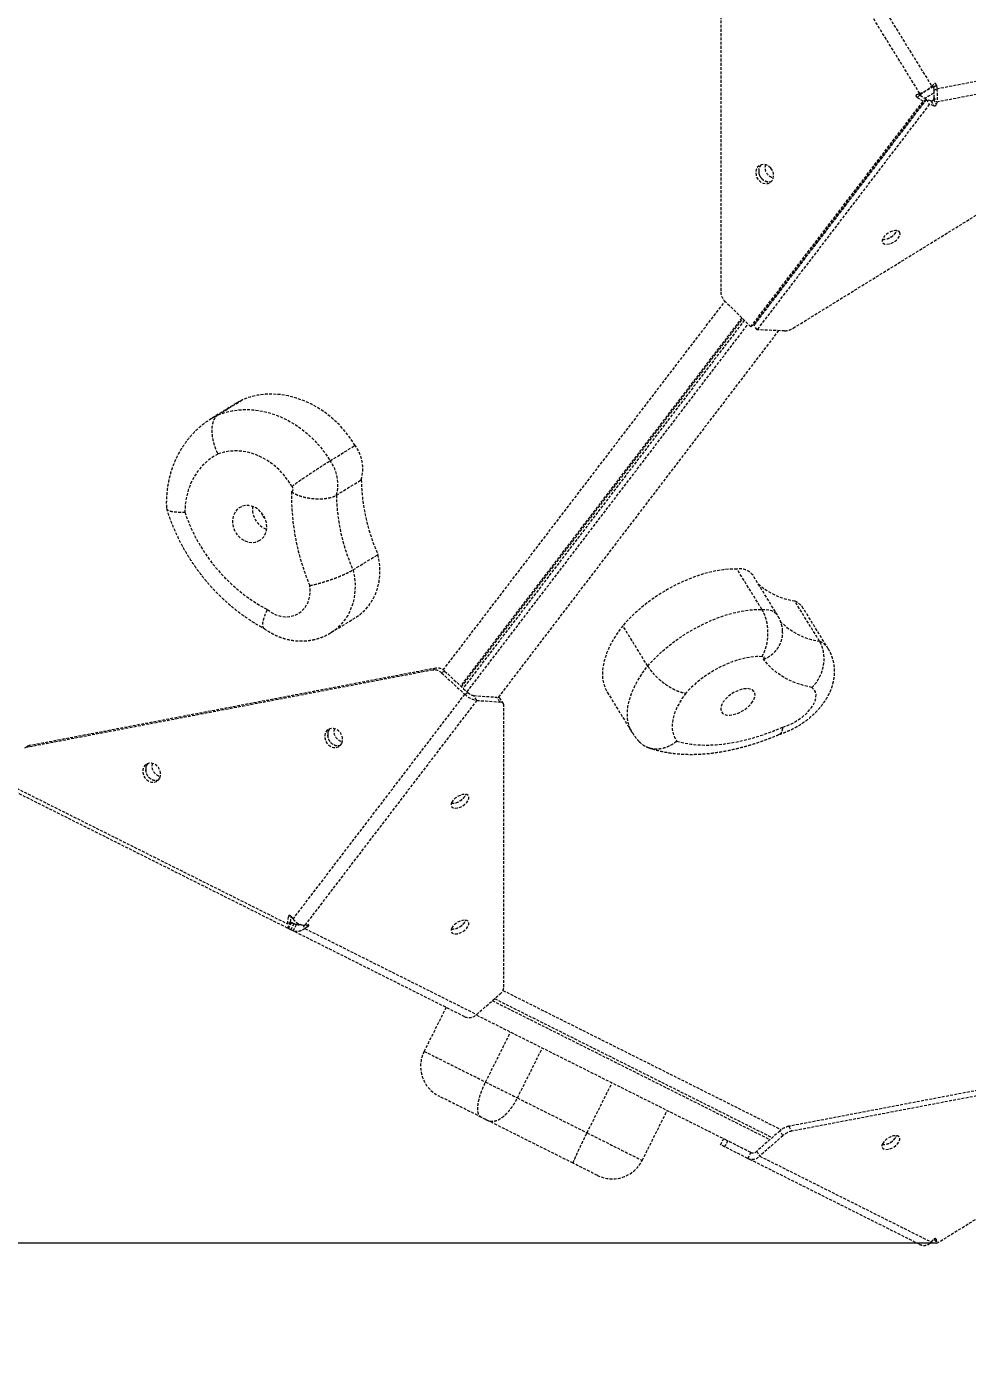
# Model space of a CAD drawing. Header units: millimetres. Extents: x -3960 to 3430, y -2884 to 2225.
# Drawn here: x 1062 to 1484, y -819 to -221 of the extents above; entities that cross this region are included whole.
import ezdxf

# ---------------------------------------------------------------- set-up
doc = ezdxf.new("R2010")
doc.units = ezdxf.units.MM
doc.linetypes.add('HIDDEN', pattern=[1.905, 1.27, -0.635])
for name, color, linetype in [('DIKOM_ОБЪЕКТ', 7, 'Continuous'), ('DIKOM_РАЗМЕР_ЗОНА', 7, 'Continuous'), ('DIKOM_РАЗМЕР_ОБЪЕКТА', 7, 'Continuous')]:
    doc.layers.add(name, color=color, linetype=linetype)
doc.styles.add('style1', font='arialbd.ttf', dxfattribs={"width": 0.8})
doc.dimstyles.new('1-50', dxfattribs={"dimtxt": 300, "dimasz": 200, "dimexe": 100, "dimexo": 0, "dimgap": 100, "dimtad": 1, "dimtxsty": 'style1', "dimcen": 200, "dimclrd": 7, "dimclre": 7, "dimclrt": 7, "dimadec": 1, "dimazin": 2, "dimtfac": 1, "dimtmove": 0, "dimatfit": 2, "dimfxl": 0, "dimlwd": 25, "dimlwe": 18, "dimarcsym": 0})

# ---------------------------------------------------------------- blocks, each defined once
blk = doc.blocks.new('*D1')
at = {"layer": 'Defpoints', "color": 0, "transparency": 16777216}
for p in [(-1646.58, -384.36), (1929.75, -477.12), (1929.75, -1272.12)]:
    blk.add_point(p, dxfattribs=at)
at = {"layer": 'DIKOM_РАЗМЕР_ОБЪЕКТА', "color": 7, "lineweight": 18, "transparency": 16777216}
for p, q in [((-1646.58, -384.36), (-1646.58, -1372.12)), ((1929.75, -477.12), (1929.75, -1372.12))]:
    blk.add_line(p, q, dxfattribs=at)
at = {"layer": 'DIKOM_РАЗМЕР_ОБЪЕКТА', "color": 7, "lineweight": 25, "transparency": 16777216}
blk.add_line((-1446.58, -1272.12), (1729.75, -1272.12), dxfattribs=at)
at = {"layer": 'DIKOM_РАЗМЕР_ОБЪЕКТА', "color": 7, "transparency": 16777216}
for points in [[(-1446.58, -1238.79), (-1446.58, -1305.45), (-1646.58, -1272.12)], [(1729.75, -1238.79), (1729.75, -1305.45), (1929.75, -1272.12)]]:
    blk.add_solid(points, dxfattribs=at)
at = {"layer": 'DIKOM_РАЗМЕР_ОБЪЕКТА', "color": 7, "transparency": 16777216, "insert": (141.59, -1018.85), "char_height": 300, "attachment_point": 5, "style": 'style1'}
blk.add_mtext('{\\fArial|b0|i0|c204|p34;3550}', dxfattribs=at)
blk = doc.blocks.new('*D2')
at = {"layer": 'Defpoints', "color": 0, "transparency": 16777216}
for p in [(1188.61, 729.83), (-1925.03, -767.19), (1470.26, -767.19)]:
    blk.add_point(p, dxfattribs=at)
at = {"layer": 'DIKOM_РАЗМЕР_ОБЪЕКТА', "color": 7, "lineweight": 18, "transparency": 16777216}
for p, q in [((1188.61, 729.83), (-2025.03, 729.83)), ((1470.26, -767.19), (-2025.03, -767.19))]:
    blk.add_line(p, q, dxfattribs=at)
at = {"layer": 'DIKOM_РАЗМЕР_ОБЪЕКТА', "color": 7, "lineweight": 25, "transparency": 16777216}
blk.add_line((-1925.03, 529.83), (-1925.03, -567.19), dxfattribs=at)
at = {"layer": 'DIKOM_РАЗМЕР_ОБЪЕКТА', "color": 7, "transparency": 16777216}
for points in [[(-1958.36, 529.83), (-1891.69, 529.83), (-1925.03, 729.83)], [(-1958.36, -567.19), (-1891.69, -567.19), (-1925.03, -767.19)]]:
    blk.add_solid(points, dxfattribs=at)
at = {"layer": 'DIKOM_РАЗМЕР_ОБЪЕКТА', "color": 7, "transparency": 16777216, "insert": (-2178.2, -18.68), "char_height": 300, "attachment_point": 5, "rotation": 90, "style": 'style1'}
blk.add_mtext('{\\fArial|b0|i0|c204|p34;1500}', dxfattribs=at)
blk = doc.blocks.new('*D3')
at = {"layer": 'Defpoints', "color": 0, "transparency": 16777216}
for p in [(1049.1, 2224.81), (-3510.19, -2267.17), (1391.3, -2267.17)]:
    blk.add_point(p, dxfattribs=at)
at = {"layer": 'DIKOM_РАЗМЕР_ЗОНА', "color": 7, "lineweight": 18, "transparency": 16777216}
for p, q in [((1049.1, 2224.81), (-3610.19, 2224.81)), ((1391.3, -2267.17), (-3610.19, -2267.17))]:
    blk.add_line(p, q, dxfattribs=at)
at = {"layer": 'DIKOM_РАЗМЕР_ЗОНА', "color": 7, "lineweight": 25, "transparency": 16777216}
blk.add_line((-3510.19, 2024.81), (-3510.19, -2067.17), dxfattribs=at)
at = {"layer": 'DIKOM_РАЗМЕР_ЗОНА', "color": 7, "transparency": 16777216}
for points in [[(-3543.52, 2024.81), (-3476.86, 2024.81), (-3510.19, 2224.81)], [(-3543.52, -2067.17), (-3476.86, -2067.17), (-3510.19, -2267.17)]]:
    blk.add_solid(points, dxfattribs=at)
at = {"layer": 'DIKOM_РАЗМЕР_ЗОНА', "color": 7, "transparency": 16777216, "insert": (-3763.36, -99.6), "char_height": 300, "attachment_point": 5, "rotation": 90, "style": 'style1'}
blk.add_mtext('{\\fArial|b0|i0|c204|p34;4500}', dxfattribs=at)
blk = doc.blocks.new('*D4')
at = {"layer": 'Defpoints', "color": 0, "transparency": 16777216}
for p in [(-3146.44, -695.08), (3429.88, -695.08), (3429.88, -2784.15)]:
    blk.add_point(p, dxfattribs=at)
at = {"layer": 'DIKOM_РАЗМЕР_ЗОНА', "color": 7, "lineweight": 18, "transparency": 16777216}
for p, q in [((-3146.44, -695.08), (-3146.44, -2884.15)), ((3429.88, -695.08), (3429.88, -2884.15))]:
    blk.add_line(p, q, dxfattribs=at)
at = {"layer": 'DIKOM_РАЗМЕР_ЗОНА', "color": 7, "lineweight": 25, "transparency": 16777216}
blk.add_line((-2946.44, -2784.15), (3229.88, -2784.15), dxfattribs=at)
at = {"layer": 'DIKOM_РАЗМЕР_ЗОНА', "color": 7, "transparency": 16777216}
for points in [[(-2946.44, -2750.81), (-2946.44, -2817.48), (-3146.44, -2784.15)], [(3229.88, -2750.81), (3229.88, -2817.48), (3429.88, -2784.15)]]:
    blk.add_solid(points, dxfattribs=at)
at = {"layer": 'DIKOM_РАЗМЕР_ЗОНА', "color": 7, "transparency": 16777216, "insert": (141.72, -2530.97), "char_height": 300, "attachment_point": 5, "style": 'style1'}
blk.add_mtext('{\\fArial|b0|i0|c204|p34;6550}', dxfattribs=at)

msp = doc.modelspace()

# ---------------------------------------------------------------- linework, layer by layer
at = {"layer": 'DIKOM_ОБЪЕКТ', "color": 7, "linetype": 'HIDDEN', "lineweight": 15}
for p, q in [((1390.98882, -123.32724), (1468.00231, -248.01637)), ((1462.63438, -251.33181), (1385.62088, -126.64268)), ((1373.39842, -136.61411), (1373.34143, -340.32696)), ((1470.25186, -249.1419), (1594.92394, -225.36221)), ((1594.92235, -231.36239), (1470.25027, -255.14208)), ((1405.84204, -356.58788), (1588.08343, -244.02756)), ((1468.00231, -248.01637), (1468.9804, -247.03875)), ((1468.74329, -248.42028), (1470.08514, -247.59154)), ((1468.74329, -248.42028), (1468.91002, -249.97064)), ((1468.91002, -249.97064), (1470.25186, -249.1419)), ((1470.08514, -247.59154), (1470.25186, -249.1419)), ((1386.82204, -355.92566), (1464.12221, -254.80389)), ((1388.16409, -355.0968), (1465.46426, -253.97503)), ((1465.54933, -254.01748), (1388.24916, -355.13925)), ((1466.89041, -256.18888), (1389.59024, -357.31065)), ((1462.66403, -252.17519), (1461.32198, -253.00406)), ((1464.12221, -254.80389), (1461.32198, -253.00406)), ((1461.32229, -251.76863), (1462.63438, -251.33181)), ((1465.46426, -253.97503), (1462.66403, -252.17519)), ((1465.46426, -253.97503), (1464.12221, -254.80389)), ((1465.54933, -254.01748), (1466.89041, -256.18888)), ((1467.63665, -254.663), (1465.54933, -254.01748)), ((1468.97767, -256.8343), (1466.89041, -256.18888)), ((1467.63665, -254.663), (1468.97767, -256.8343)), ((1468.90919, -252.97068), (1468.74171, -253.98036)), ((1468.74171, -253.98036), (1470.08279, -256.15176)), ((1468.90919, -252.97068), (1470.25027, -255.14208)), ((1470.25027, -255.14208), (1470.08279, -256.15176)), ((1248.79143, -509.94849), (1375.24489, -344.52327)), ((1375.06103, -344.34217), (1386.82204, -355.92566)), ((1382.80535, -351.96951), (1256.58167, -517.09392)), ((1256.99621, -517.47836), (1383.20938, -352.36758)), ((1383.91472, -353.06224), (1257.7196, -518.1494)), ((1259.47524, -519.77809), (1385.62658, -354.74823)), ((1399.25524, -357.6923), (1273.44234, -522.27943)), ((1388.16409, -355.0968), (1386.82204, -355.92566)), ((1389.59024, -357.31065), (1388.24916, -355.13925)), ((1401.95691, -357.79895), (1389.59024, -357.31065)), ((1147.74643, -395.4886), (1158.92879, -388.58223)), ((1158.92879, -388.58223), (1155.95247, -390.23438)), ((1155.95247, -390.23438), (1144.77, -397.14081)), ((1144.75093, -397.15259), (1147.74643, -395.4886)), ((1198.04482, -416.10867), (1209.22729, -409.20223)), ((1200.83114, -431.53169), (1212.01361, -424.62525)), ((1208.31591, -465.04903), (1219.49837, -458.1426)), ((1391.76626, -482.75565), (1380.59146, -464.66212)), ((1398.83099, -485.4294), (1387.65619, -467.33586)), ((1417.63484, -497.05455), (1406.46004, -478.96101)), ((1421.54621, -500.42842), (1410.37136, -482.33478)), ((1198.541, -493.16745), (1209.72347, -486.26102)), ((1340.52794, -508.18499), (1329.35308, -490.09135)), ((1244.07585, -509.98985), (1061.86126, -544.72858)), ((1245.41802, -509.16119), (1063.20343, -543.89991)), ((1244.07585, -509.98985), (1245.41802, -509.16119)), ((1249.42795, -510.45755), (1248.08594, -511.28626)), ((1248.08594, -511.28626), (1258.45936, -520.90935)), ((1249.42795, -510.45755), (1259.80144, -520.08075)), ((1258.45936, -520.90935), (1259.80144, -520.08075)), ((1322.42355, -519.97472), (1333.59841, -538.06836)), ((1181.38278, -621.74409), (1258.45936, -520.90935)), ((1263.82553, -523.59448), (1186.74894, -624.42922)), ((1263.82553, -523.59448), (1262.48457, -521.42328)), ((1262.48457, -521.42328), (1272.86127, -522.18322)), ((1263.82553, -523.59448), (1274.20223, -524.35441)), ((1274.20223, -524.35441), (1272.86127, -522.18322)), ((1275.8267, -525.16726), (1274.48568, -522.99596)), ((1276.01519, -652.25424), (1276.04535, -525.98681)), ((1063.20343, -543.89991), (1061.86126, -544.72858)), ((1061.95693, -544.38212), (1060.61486, -545.21072)), ((1053.93882, -561.31523), (1178.94277, -623.87373)), ((1178.94227, -625.78672), (1053.93841, -563.22815)), ((1178.94277, -623.87373), (1179.30027, -620.67442)), ((1180.08901, -620.18742), (1179.30027, -620.67442)), ((1180.28485, -623.04513), (1180.55191, -620.65562)), ((1180.40541, -620.46377), (1181.38278, -621.74409)), ((1180.28482, -623.10385), (1178.94227, -625.78672)), ((1179.29903, -625.96486), (1178.94227, -625.78672)), ((1180.28485, -623.04513), (1178.94277, -623.87373)), ((1180.64158, -623.28199), (1179.29903, -625.96486)), ((1180.28482, -623.10385), (1180.23231, -623.07758)), ((1180.89313, -623.39775), (1180.24164, -623.07181)), ((1180.64158, -623.28199), (1180.28482, -623.10385)), ((1181.74655, -623.83492), (1180.40394, -626.51769)), ((1181.38153, -627.00707), (1180.40394, -626.51769)), ((1182.76404, -624.33399), (1180.89313, -623.39775)), ((1182.72408, -624.3242), (1181.38153, -627.00707)), ((1258.42488, -665.54919), (1181.38153, -627.00707)), ((1182.72408, -624.3242), (1181.74655, -623.83492)), ((1185.73671, -624.34541), (1186.74862, -625.98383)), ((1188.06076, -625.05798), (1186.74862, -625.98383)), ((1186.74862, -625.98383), (1263.79187, -664.52601)), ((1186.74894, -624.42922), (1188.06092, -624.29441)), ((1187.61732, -624.34), (1188.06076, -625.05798)), ((1263.79187, -664.52601), (1274.17101, -655.37695)), ((1271.83986, -657.43193), (1396.41697, -719.768)), ((1275.55961, -653.73007), (1400.48062, -716.23822)), ((1250.06394, -661.36653), (1240.22018, -681.03903)), ((1270.81937, -658.33135), (1395.39648, -720.66743)), ((1375.82578, -720.93843), (1263.52801, -664.7467)), ((1267.80092, -694.83994), (1278.98803, -672.48268)), ((1282.06954, -701.9797), (1293.25665, -679.62243)), ((1586.06324, -679.98065), (1403.8455, -714.71768)), ((1587.40419, -682.15185), (1405.18646, -716.88888)), ((1470.26487, -767.19304), (1595.31856, -689.96083)), ((1313.32181, -717.61776), (1324.50901, -695.26043)), ((1338.07211, -730.00234), (1349.25932, -707.64502)), ((1399.83426, -716.7561), (1389.45428, -725.9047)), ((1401.17522, -718.9273), (1399.83426, -716.7561)), ((1403.8455, -714.71768), (1405.18646, -716.88888)), ((1374.54388, -720.29707), (1373.20124, -722.97958)), ((1373.2097, -722.98374), (1373.20124, -722.97958)), ((1373.2097, -722.98374), (1374.55234, -720.30124)), ((1376.39561, -721.22358), (1375.05283, -723.90631)), ((1386.77054, -726.41624), (1376.39561, -721.22358)), ((1386.82905, -726.44427), (1376.39561, -721.22358)), ((1401.17522, -718.9273), (1390.79524, -728.0759)), ((1385.42786, -729.0989), (1375.05283, -723.90631)), ((1386.77054, -726.41624), (1385.42786, -729.0989)), ((1462.45837, -767.65245), (1385.42786, -729.0989)), ((1389.45428, -725.9047), (1390.79524, -728.0759)), ((1390.79524, -728.0759), (1467.82569, -766.62935)), ((1469.08872, -765.28869), (1470.26471, -767.193)), ((1469.08872, -765.28869), (1470.26487, -767.19304)), ((1469.8065, -765.1598), (1469.90898, -765.32573)), ((1469.90898, -765.32573), (1470.26487, -767.19304)), ((1467.82569, -766.62935), (1468.80401, -765.53642)), ((1470.26481, -767.19294), (1470.26471, -767.193))]:
    msp.add_line(p, q, dxfattribs=at)
at = {"layer": 'DIKOM_ОБЪЕКТ', "color": 7, "linetype": 'HIDDEN', "lineweight": 15, "flags": 128}
for points in [[(1395.76039, -284.73813), (1394.81603, -283.9026), (1393.72733, -283.35559), (1392.5823, -283.1414), (1391.47384, -283.27746), (1390.49161, -283.75267), (1389.71539, -284.52855), (1389.20795, -285.54223), (1389.01034, -286.71162), (1389.13862, -287.94202), (1389.58244, -289.13363), (1390.30588, -290.18996), (1391.25007, -291.02545), (1392.33887, -291.57239), (1393.4839, -291.78659), (1394.59236, -291.65053), (1395.57449, -291.17538), (1396.35081, -290.39944), (1396.85825, -289.38575), (1397.05586, -288.21636), (1396.92748, -286.98602), (1396.48366, -285.79441), (1395.76039, -284.73813)], [(1453.72796, -313.74091), (1453.34508, -313.18631), (1452.67344, -312.84816), (1451.76751, -312.75362), (1450.7007, -312.91062), (1449.5593, -313.30619), (1448.43599, -313.90847), (1447.4216, -314.66849), (1446.59829, -315.52488), (1446.03298, -316.40813), (1445.77134, -317.24675), (1445.83448, -317.97263), (1446.21736, -318.52723), (1446.88906, -318.86548), (1447.79493, -318.95991), (1448.8618, -318.80302), (1450.00314, -318.40735), (1451.12651, -317.80517), (1452.14084, -317.04504), (1452.96405, -316.18872), (1453.52945, -315.30541), (1453.79116, -314.46689), (1453.72796, -313.74091)], [(1209.22729, -409.20223), (1207.06152, -405.90562), (1204.65448, -402.79052), (1202.02561, -399.88179), (1199.19609, -397.20332), (1196.18877, -394.77645), (1193.02796, -392.62079), (1189.73921, -390.7539), (1186.34906, -389.19062), (1182.88479, -387.94381), (1179.37444, -387.02349), (1175.84635, -386.43695), (1172.32898, -386.18901), (1168.85079, -386.28174), (1165.43985, -386.71431), (1162.12353, -387.48314), (1158.92879, -388.58223)], [(1147.74643, -395.4886), (1150.94106, -394.38957), (1154.25739, -393.62074), (1157.66832, -393.18817), (1161.14651, -393.09545), (1164.66388, -393.34338), (1168.19198, -393.92992), (1171.70233, -394.85025), (1175.16659, -396.09705), (1178.55684, -397.66027), (1181.84559, -399.52716), (1185.00641, -401.68282), (1188.01362, -404.10975), (1190.84314, -406.78822), (1193.47202, -409.69695), (1195.87905, -412.81205), (1198.04482, -416.10867)], [(1180.89816, -427.68295), (1179.17678, -424.94162), (1177.20596, -422.38195), (1175.01026, -420.03599), (1172.61744, -417.93325), (1170.05739, -416.10011), (1167.36208, -414.55955), (1164.56559, -413.33089), (1161.70284, -412.42939), (1158.80977, -411.8665), (1155.92261, -411.6494), (1153.07767, -411.7806), (1150.31051, -412.25847), (1147.65593, -413.0772)], [(1147.65593, -413.0772), (1145.05758, -414.61878), (1142.65461, -416.45652), (1140.47092, -418.57218), (1138.52832, -420.94455), (1136.84608, -423.54998), (1135.44125, -426.36252), (1134.32763, -429.3539), (1133.51656, -432.49441), (1133.01588, -435.75272), (1132.83079, -439.09621)], [(1165.95745, -452.08176), (1167.20003, -451.26879), (1168.22707, -450.17716), (1168.99636, -448.85127), (1169.47647, -447.34572), (1169.64771, -445.72212), (1169.5031, -444.04672), (1169.04847, -442.3882), (1168.30248, -440.81464), (1167.29585, -439.39029), (1166.06944, -438.1734), (1164.67374, -437.21394), (1163.16591, -436.55114), (1161.60752, -436.21212), (1160.0624, -436.21083), (1158.59382, -436.54717), (1157.26189, -437.20753), (1156.12119, -438.16481), (1155.21839, -439.3798), (1154.59057, -440.8027), (1154.26315, -442.37535), (1154.24981, -444.03342), (1154.551, -445.70894), (1155.15435, -447.33332), (1156.03516, -448.84001), (1157.15738, -450.16747), (1158.47517, -451.26122), (1159.93447, -452.0766), (1161.47557, -452.58001), (1163.03529, -452.75105), (1164.55001, -452.58266), (1165.95745, -452.08176)], [(1209.72347, -486.26102), (1211.73884, -484.84676), (1213.78005, -483.00042), (1215.58321, -480.89), (1217.1263, -478.54159), (1218.39013, -475.98398), (1219.35919, -473.24877), (1220.02146, -470.36983), (1220.36889, -467.38243), (1220.39697, -464.32353), (1220.10562, -461.23086), (1219.49837, -458.1426)], [(1208.31591, -465.04903), (1208.92315, -468.13729), (1209.2145, -471.22996), (1209.18642, -474.28887), (1208.83899, -477.27627), (1208.17672, -480.1552), (1207.20767, -482.89041), (1205.94383, -485.44802), (1204.40084, -487.79637), (1202.59758, -489.90685), (1200.55637, -491.75319), (1198.49536, -493.19564)], [(1380.59146, -464.66212), (1377.55568, -464.70732), (1374.37062, -464.99675), (1371.06202, -465.52809), (1367.65661, -466.29674), (1364.18192, -467.29691), (1360.66584, -468.52021), (1357.13707, -469.95688), (1353.62377, -471.5953), (1350.15449, -473.42229), (1346.75719, -475.42299), (1343.45927, -477.58144), (1340.28737, -479.87994), (1337.26729, -482.30017), (1334.42306, -484.82251), (1331.77797, -487.42658), (1329.35308, -490.09135)], [(1169.90111, -482.86287), (1171.73937, -484.16549), (1173.71039, -485.15242), (1175.76037, -485.79648), (1177.83294, -486.08009), (1179.87162, -485.99554), (1181.82029, -485.54498), (1183.6257, -484.74084), (1185.23854, -483.60518), (1186.61456, -482.1691), (1187.71596, -480.47192), (1188.51283, -478.56001), (1188.98315, -476.48576), (1189.11411, -474.30599), (1188.90213, -472.0805)], [(1340.52794, -508.18499), (1342.95277, -505.52011), (1345.59792, -502.91615), (1348.44208, -500.39371), (1351.46223, -497.97358), (1354.63407, -495.67498), (1357.93198, -493.51653), (1361.32929, -491.51583), (1364.79856, -489.68884), (1368.31187, -488.05042), (1371.84063, -486.61375), (1375.35672, -485.39045), (1378.83147, -484.39038), (1382.23681, -483.62163), (1385.54548, -483.09039), (1388.73054, -482.80096), (1391.76626, -482.75565)], [(1391.76626, -482.75565), (1393.36396, -482.75655), (1394.82263, -482.94251), (1396.11843, -483.31032), (1397.23023, -483.85413), (1398.13972, -484.56492), (1398.83193, -485.43092), (1398.83255, -485.43194)], [(1329.35308, -490.09135), (1327.06645, -493.20051), (1325.08539, -496.31121), (1323.42556, -499.39894), (1322.1005, -502.43908), (1321.12058, -505.40715), (1320.49349, -508.27976), (1320.2244, -511.03397), (1320.31547, -513.64785), (1320.76588, -516.1006), (1321.572, -518.37248), (1322.42355, -519.97472)], [(1333.59672, -538.06562), (1332.74686, -536.46612), (1331.94068, -534.19414), (1331.49033, -531.74149), (1331.39926, -529.12761), (1331.66835, -526.3734), (1332.29538, -523.50069), (1333.2753, -520.53262), (1334.60042, -517.49258), (1336.26019, -514.40475), (1338.24125, -511.29405), (1340.52794, -508.18499)], [(1391.87184, -503.99091), (1389.41719, -503.9741), (1386.80612, -504.20719), (1384.07153, -504.68721), (1381.24758, -505.40822), (1378.3698, -506.36101), (1375.47415, -507.53375), (1372.597, -508.91181), (1369.77447, -510.47766), (1367.04195, -512.21195), (1364.43367, -514.09272), (1361.98246, -516.09645), (1359.71887, -518.19798), (1357.67153, -520.37106)], [(1392.49595, -505.08924), (1392.68608, -504.83969), (1392.80129, -504.59382), (1392.83356, -504.36862), (1392.78087, -504.17964), (1392.64675, -504.03984), (1392.44035, -503.95883), (1392.17598, -503.94207), (1391.87184, -503.99091)], [(1414.18624, -517.86159), (1410.65852, -516.99753), (1407.34298, -515.91485), (1404.25097, -514.6172), (1401.39362, -513.10919), (1398.78076, -511.39609), (1396.42149, -509.48378), (1394.32417, -507.379), (1392.49595, -505.08924)], [(1387.16463, -524.84586), (1387.97506, -523.64126), (1388.5003, -522.46288), (1388.71877, -521.35879), (1388.62141, -520.37424), (1388.21248, -519.54948), (1387.50848, -518.91844), (1386.53841, -518.5068), (1385.34195, -518.33137), (1383.96794, -518.39955), (1382.47279, -518.7083), (1380.91764, -519.24522), (1379.36612, -519.9881), (1377.88188, -520.90661), (1376.52556, -521.96329), (1375.35274, -523.1147), (1374.41146, -524.31366), (1373.74022, -525.51132), (1373.36649, -526.65848), (1373.30553, -527.70816), (1373.55997, -528.61741), (1374.11935, -529.34912), (1374.96062, -529.87323), (1376.04958, -530.16815), (1377.34137, -530.22207), (1378.78344, -530.0327), (1380.31647, -529.60765), (1381.87776, -528.96452), (1383.40344, -528.12943), (1384.83107, -527.13674), (1386.10212, -526.02708), (1387.16463, -524.84586)], [(1401.22664, -535.56082), (1403.28831, -534.8708), (1405.35786, -533.95215), (1407.37853, -532.83026), (1409.29483, -531.53576), (1411.05449, -530.10401), (1412.60939, -528.57441), (1413.91667, -526.98869), (1414.94077, -525.39026), (1415.65358, -523.82296), (1416.03566, -522.32975), (1416.07634, -520.95141), (1415.77457, -519.72574), (1415.13878, -518.68632), (1414.18624, -517.86159)], [(1357.67153, -520.37106), (1355.92246, -522.82063), (1354.44671, -525.26561), (1353.25922, -527.68163), (1352.37165, -530.04468), (1351.79292, -532.3309), (1351.52879, -534.51781), (1351.58191, -536.58319), (1351.9518, -538.50673), (1352.63469, -540.26918), (1353.62379, -541.85275)], [(1203.26647, -542.81706), (1203.59155, -541.69911), (1203.59387, -540.48122), (1203.27337, -539.2622), (1202.65605, -538.14062), (1201.79184, -537.20753), (1200.75082, -536.53833), (1199.61733, -536.1874), (1198.48314, -536.18312), (1197.44008, -536.52581), (1196.57284, -537.18767), (1195.95161, -538.11512), (1195.6266, -539.23317), (1195.62421, -540.45096), (1195.94477, -541.67008), (1196.56209, -542.79166), (1197.42631, -543.72475), (1198.46733, -544.39396), (1199.60082, -544.74488), (1200.73501, -544.74916), (1201.77807, -544.40647), (1202.6453, -543.74462), (1203.26647, -542.81706)], [(1197.29369, -537.28652), (1197.91502, -536.359), (1197.96679, -536.30489)], [(1353.62379, -541.85275), (1356.72725, -542.67871), (1360.05417, -543.25962), (1363.5867, -543.59221), (1367.30589, -543.67486), (1371.19173, -543.50691), (1375.22349, -543.08953), (1379.37957, -542.4247), (1383.63745, -541.51612), (1387.97456, -540.36876), (1392.3675, -538.98852), (1396.79271, -537.38308), (1401.22664, -535.56082)], [(1121.60197, -558.38624), (1121.92688, -557.26825), (1121.9292, -556.05036), (1121.60871, -554.83135), (1120.99139, -553.70976), (1120.12717, -552.77668), (1119.08615, -552.10747), (1117.95266, -551.75654), (1116.81847, -551.75227), (1115.77551, -552.09489), (1114.90818, -552.75681), (1114.28695, -553.68427), (1113.96203, -554.80225), (1113.95971, -556.02014), (1114.2801, -557.23922), (1114.89753, -558.36074), (1115.76164, -559.29389), (1116.80276, -559.96304), (1117.93625, -560.31396), (1119.07044, -560.31824), (1120.1134, -559.97562), (1120.98064, -559.31376), (1121.60197, -558.38624)], [(1115.62902, -552.85566), (1116.25035, -551.92815), (1116.30202, -551.8741)], [(1252.69871, -569.23778), (1252.37387, -570.09091), (1252.37164, -570.84455), (1252.69235, -571.43755), (1253.31001, -571.82193), (1254.1745, -571.96644), (1255.21582, -571.85937), (1256.34961, -571.50955), (1257.48404, -570.94524), (1258.52707, -570.21208), (1259.3944, -569.36957), (1260.01566, -568.48594), (1260.3406, -567.63275), (1260.34267, -566.87907), (1260.02196, -566.28607), (1259.40436, -565.90179), (1258.53987, -565.75729), (1257.49859, -565.86419), (1256.3648, -566.21401), (1255.23043, -566.77842), (1254.18724, -567.51154), (1253.31991, -568.35406), (1252.69871, -569.23778)], [(1180.40394, -626.51769), (1180.30294, -626.46713), (1180.19218, -626.41167), (1180.07505, -626.35315), (1179.955, -626.29307), (1179.83589, -626.23339), (1179.72117, -626.17604), (1179.61429, -626.12253), (1179.51862, -626.07471), (1179.43713, -626.03397), (1179.37216, -626.00137), (1179.3256, -625.97815), (1179.29903, -625.96486)], [(1252.68519, -625.66356), (1252.36041, -626.51679), (1252.35817, -627.27043), (1252.67888, -627.86344), (1253.29655, -628.24782), (1254.16104, -628.39232), (1255.20236, -628.28525), (1256.33615, -627.93543), (1257.47058, -627.37113), (1258.51361, -626.63797), (1259.38094, -625.79545), (1260.0022, -624.91183), (1260.32714, -624.05863), (1260.32921, -623.30495), (1260.0085, -622.71195), (1259.3909, -622.32767), (1258.52641, -622.18317), (1257.48513, -622.29007), (1256.35134, -622.63989), (1255.21697, -623.2043), (1254.17377, -623.93742), (1253.30655, -624.77988), (1252.68519, -625.66356)], [(1240.22018, -681.03903), (1240.22226, -681.04013), (1240.41707, -681.13755), (1240.92733, -681.39294), (1241.74882, -681.80402), (1242.87502, -682.36751), (1244.29671, -683.0789), (1246.0025, -683.93245), (1247.97861, -684.92128), (1250.20916, -686.03738), (1252.67596, -687.27169), (1255.35922, -688.61442), (1258.23723, -690.05447), (1261.28686, -691.58048), (1264.48338, -693.17984), (1267.80092, -694.83994)], [(1267.80092, -694.83994), (1269.57588, -695.72812), (1271.41388, -696.64784), (1273.2849, -697.58401), (1275.15822, -698.52143), (1277.00305, -699.44449), (1278.78916, -700.33825), (1280.48722, -701.1879), (1282.06954, -701.9797)], [(1265.95423, -710.68893), (1263.20899, -709.31526), (1260.58364, -708.00163), (1258.11129, -706.76445), (1255.82272, -705.6193), (1253.74669, -704.58052), (1251.9093, -703.66113), (1250.33348, -702.8726), (1249.03913, -702.22493), (1248.04244, -701.72618), (1247.35587, -701.38268), (1246.98804, -701.19863), (1246.92229, -701.16567)], [(1282.06954, -701.9797), (1285.87692, -703.88482), (1289.73728, -705.81651), (1293.63815, -707.76842), (1297.5676, -709.73463), (1301.51309, -711.70887), (1305.46222, -713.68493), (1309.4025, -715.65664), (1313.32181, -717.61776)], [(1267.93746, -711.68135), (1267.85535, -711.64028), (1267.69449, -711.55973), (1267.46583, -711.44539), (1267.1853, -711.30493), (1266.87206, -711.14825), (1266.54777, -710.98593), (1266.23453, -710.82925), (1265.95423, -710.68893)], [(1307.02571, -731.24034), (1302.09369, -728.77244), (1297.14026, -726.29393), (1292.18284, -723.81326), (1287.23849, -721.33924), (1282.32484, -718.88044), (1277.45878, -716.44563), (1272.65735, -714.04306), (1267.93746, -711.68135)], [(1313.32181, -717.61776), (1316.18743, -719.05159), (1319.003, -720.46042), (1321.7339, -721.82698), (1324.34631, -723.13417), (1326.80823, -724.36603), (1329.08918, -725.50747), (1331.16095, -726.54412), (1332.99818, -727.46347), (1334.5782, -728.25403), (1335.88129, -728.90611), (1336.8917, -729.41166), (1337.59678, -729.76447), (1337.98776, -729.96014), (1338.07211, -730.00234)], [(1375.05283, -723.90631), (1374.64598, -723.70264), (1374.2811, -723.51999), (1373.96331, -723.36093), (1373.69709, -723.22775), (1373.48612, -723.1221), (1373.33329, -723.0457), (1373.24075, -722.99931), (1373.2097, -722.98374)], [(1375.80487, -720.92794), (1375.9886, -721.01988), (1376.39561, -721.22358)], [(1445.98361, -722.38579), (1445.65867, -723.23898), (1445.65633, -723.99269), (1445.977, -724.58585), (1446.5944, -724.97026), (1447.45885, -725.11492), (1448.50014, -725.00802), (1449.63383, -724.65826), (1450.76826, -724.09396), (1451.81151, -723.36094), (1452.67884, -722.51842), (1453.3002, -721.63474), (1453.62525, -720.78148), (1453.62748, -720.02784), (1453.30698, -719.43471), (1452.68948, -719.05037), (1451.82503, -718.9057), (1450.78374, -719.0126), (1449.65005, -719.36236), (1448.51556, -719.92657), (1447.47247, -720.65963), (1446.60504, -721.50221), (1445.98361, -722.38579)], [(1317.94547, -736.70445), (1317.86005, -736.66165), (1317.44867, -736.45587), (1316.70806, -736.08522), (1315.6583, -735.55998), (1314.32825, -734.89442), (1312.75422, -734.10675), (1310.97933, -733.21867), (1309.05226, -732.25435), (1307.02571, -731.24034)]]:
    msp.add_lwpolyline(points, dxfattribs=at)
at = {"layer": 'DIKOM_ОБЪЕКТ', "color": 7, "linetype": 'HIDDEN', "lineweight": 15}
for centre, radius, start, end in [((1485.4212, -282.22671), 37.79429, 116.21224734, 127.18208056), ((1486.83756, -284.51917), 37.93699, 118.26637715, 125.38869546), ((1394.81854, -286.19162), 4.48309, 139.88728216, 224.98817401), ((1395.02319, -286.23149), 4.67389, 177.31621545, 282.25557297), ((1394.15754, -285.91857), 3.80428, 136.52226196, 181.41688701), ((1397.66333, -284.60751), 4.5043, 162.46991428, 260.88201459), ((1394.92115, -286.76426), 4.1782, 218.42536591, 285.22116429), ((1446.10707, -309.90782), 6.85788, 268.16044289, 335.23955711), ((1446.23815, -310.72902), 6.03357, 266.69433888, 304.73901437), ((1446.78365, -310.39399), 6.032, 298.65627703, 336.71275217), ((1379.05588, -340.25547), 5.71489, 180.71680098, 225.65120417), ((1401.81888, -350.51884), 7.28141, 271.08617542, 303.54036356), ((1195.11724, -419.71455), 17.59552, 343.79420161, 36.68697342), ((1183.93477, -426.62098), 17.59552, 343.79420161, 36.68697342), ((1283.1468, -431.93202), 102.44002, 178.8819987, 203.07413831), ((1180.13248, -428.75618), 1.31836, 296.76960312, 54.49465757), ((1298.9229, -422.81192), 86.9282, 181.19528559, 203.9810964), ((1287.74043, -429.71835), 86.9282, 181.19528559, 203.9810964), ((1206.24514, -414.49691), 77.42604, 198.52470092, 242.00443994), ((1172.82384, -437.73328), 9.6508, 173.11655986, 250.28344014), ((1171.98205, -438.25311), 4.89239, 192.06820166, 231.33179834), ((1381.83698, -472.04144), 7.4837, 38.9599525, 99.58031887), ((1410.94886, -447.9749), 31.30956, 228.38532771, 261.75715457), ((1402.78086, -487.18052), 9.00537, 32.55399713, 65.88599031), ((1421.88751, -466.78994), 30.56193, 224.34938959, 262.001372), ((1413.95515, -505.27486), 9.00631, 32.58915256, 65.88510107), ((1244.79204, -514.62478), 4.68994, 45.3855298, 98.78392283), ((1246.13412, -513.79609), 4.6899, 45.38623268, 98.7828511), ((1263.19572, -516.64954), 4.82642, 225.31000988, 261.5269155), ((1265.24815, -514.04675), 9.65313, 225.30978096, 261.5252079), ((1272.89433, -524.14684), 1.9639, 35.87470927, 90.96447128), ((1274.33421, -526.06212), 1.71279, 2.52000252, 94.41931594), ((1201.63293, -539.16766), 4.72945, 156.56240414, 281.7206834), ((1200.73794, -538.92822), 3.80166, 136.18278908, 181.42596729), ((1204.03461, -537.61302), 4.30125, 161.59603463, 213.23559781), ((1063.88328, -547.50953), 3.67308, 100.66630606, 121.63125704), ((1201.60965, -539.23983), 4.67722, 177.34077695, 281.92807888), ((1204.1574, -537.80733), 4.30361, 210.17437682, 261.53399333), ((1119.96832, -554.73679), 4.7295, 156.56288642, 281.71858785), ((1119.9446, -554.81448), 4.67818, 177.34941466, 281.82838917), ((1119.06956, -554.50281), 3.79934, 135.99235582, 181.43785276), ((1122.36824, -553.18849), 4.3009, 161.506969, 213.23470074), ((1122.49206, -553.38142), 4.30483, 210.18219397, 261.52617618), ((1252.67702, -562.90708), 6.86603, 268.40358998, 335.21864047), ((1253.37182, -563.41651), 6.02413, 298.64174143, 336.84796741), ((1252.82508, -563.75443), 6.02392, 266.55143878, 304.75789481), ((1183.63291, -617.81368), 6.21999, 243.86548128, 275.02399536), ((1252.81161, -620.18031), 6.02392, 266.55143878, 304.75789481), ((1252.66524, -619.33464), 6.8638, 268.33703585, 335.22546684), ((1253.35836, -619.84239), 6.02413, 298.64174143, 336.84796741), ((1271.37436, -651.61941), 4.68405, 306.65938793, 352.21067725), ((1260.35263, -661.07341), 4.87328, 246.6981203, 314.88893667), ((1253.63456, -687.75136), 15, 153.41747441, 243.41747441), ((1405.71048, -723.35353), 8.83494, 102.18634007, 131.69091482), ((1407.05144, -725.52473), 8.83494, 102.18634007, 131.69091482), ((1445.97139, -716.06626), 6.85253, 268.06608017, 335.28710294), ((1446.10849, -716.91433), 6.02142, 266.53336432, 304.76602697), ((1446.66126, -716.58153), 6.01416, 298.62028139, 336.9782145), ((1387.35588, -724.62264), 4.87383, 246.69744199, 314.88439282), ((1387.7345, -724.1778), 2.43718, 246.70127728, 314.88144975), ((1324.65779, -723.29005), 15, 243.41747441, 333.41747441)]:
    msp.add_arc(centre, radius, start, end, dxfattribs=at)
for centre, major_axis, ratio, start_param, end_param in [((1468.06036, -248.55055), (0.02651, 0.87347), 0.78852205, 4.885971755, 5.975401102), ((1469.40226, -247.72178), (0.02651, 0.87347), 0.78852205, 4.885971755, 6.980366858), ((1461.7443, -252.45168), (0.79286, -0.36743), 0.788507823, 2.444499173, 4.538894276), ((1463.08632, -251.62275), (0.79286, -0.36743), 0.788507823, 3.449556249, 4.538894276), ((1468.05881, -254.11063), (0.63812, 0.39409), 0.661509404, 3.665262168, 5.759657271), ((1469.39986, -256.28199), (0.63812, 0.39409), 0.661509404, 3.665262168, 5.759657271), ((1179.98315, -621.01614), (-0.33887, 0.87167), 0.688450807, 5.109685469, 7.204080571), ((1181.32443, -623.62376), (0.68914, -0.34487), 0.000104154, 0.911698514, 3.006093619), ((1187.63872, -624.84684), (0.82372, 0.42971), 0.431148792, 5.01462729, 7.109022392), ((1469.22594, -765.7476), (0.62219, 0.55046), 0.539254567, 5.973198167, 8.067593269)]:
    msp.add_ellipse(centre, major_axis=major_axis, ratio=ratio, start_param=start_param, end_param=end_param, dxfattribs=at)
for points, knots in [([(1462.63438, -251.33181), (1463.13856, -251.11987), (1464.06129, -250.73197), (1465.50041, -249.95326), (1466.83978, -249.02599), (1467.59507, -248.37004), (1468.00231, -248.01637)], [0, 0, 0, 0, 0.27320616, 0.500012571, 0.730417858, 1, 1, 1, 1]), ([(1468.91002, -249.97064), (1468.90976, -250.27562), (1468.9093, -250.82908), (1468.87656, -251.65405), (1468.901, -252.39783), (1468.9063, -252.76876), (1468.90919, -252.97068)], [0, 0, 0, 0, 0.275489277, 0.499929027, 0.727772895, 1, 1, 1, 1]), ([(1470.25186, -249.1419), (1470.3233, -249.74127), (1470.45406, -250.83836), (1470.46866, -252.45458), (1470.44427, -253.93989), (1470.31823, -254.72093), (1470.25027, -255.14208)], [0, 0, 0, 0, 0.273176554, 0.500025235, 0.730412074, 1, 1, 1, 1]), ([(1144.77136, -397.18635), (1144.24573, -397.50293), (1142.69611, -398.43627), (1140.31049, -400.27329), (1137.62768, -402.66091), (1135.16657, -405.29207), (1132.93022, -408.13377), (1130.93403, -411.1738), (1129.18907, -414.39382), (1127.70614, -417.77538), (1126.49471, -421.2992), (1125.5631, -424.94423), (1124.91619, -428.68885), (1124.5669, -432.50999), (1124.50778, -435.41578), (1124.5752, -437.03912), (1124.58885, -437.36782)], [0, 0, 0, 0, 0.039719122, 0.117096887, 0.194434865, 0.271817524, 0.349322814, 0.427028099, 0.504989073, 0.583257184, 0.661862819, 0.740817195, 0.820122434, 0.899760154, 0.979703377, 1, 1, 1, 1]), ([(1147.74643, -395.4886), (1147.39239, -395.75405), (1146.67406, -396.29265), (1145.86822, -397.55387), (1145.2835, -399.12334), (1144.96423, -400.96247), (1144.90878, -403.04335), (1145.12082, -405.27233), (1145.59824, -407.62642), (1146.38977, -410.2323), (1147.15747, -412.05903), (1147.64438, -413.0536), (1147.65593, -413.0772)], [0, 0, 0, 0, 0.105773928, 0.214614942, 0.32038844, 0.429230359, 0.535020198, 0.643880241, 0.749731532, 0.858641236, 0.996646273, 1, 1, 1, 1]), ([(1180.89816, -427.68295), (1180.9066, -427.67545), (1181.62623, -427.03542), (1183.07082, -425.98), (1185.30001, -424.41675), (1187.38665, -423.00481), (1189.50108, -421.5983), (1191.543, -420.25874), (1193.49148, -418.99476), (1195.24748, -417.86791), (1196.82003, -416.87005), (1197.63268, -416.36487), (1198.04482, -416.10867)], [0, 0, 0, 0, 0.00167949, 0.143235204, 0.248865343, 0.357556362, 0.463117158, 0.571737095, 0.677271703, 0.785869493, 0.891402641, 1, 1, 1, 1]), ([(1180.72628, -429.93325), (1180.73274, -429.93874), (1181.22013, -430.35254), (1182.33493, -431.01604), (1184.28784, -431.83207), (1186.55826, -432.48197), (1189.03184, -432.93089), (1191.49412, -433.16009), (1193.82349, -433.18321), (1196.00332, -433.01794), (1197.92267, -432.68007), (1199.59696, -432.19124), (1200.41584, -431.75363), (1200.83114, -431.53169)], [0, 0, 0, 0, 0.001078053, 0.081256002, 0.164375986, 0.268223967, 0.375111594, 0.478073744, 0.583957042, 0.686490392, 0.791961528, 0.894491858, 1, 1, 1, 1]), ([(1124.62691, -437.56555), (1124.84022, -438.2446), (1125.56303, -440.54554), (1127.00378, -444.41392), (1129.03312, -449.12597), (1131.32768, -453.72799), (1133.87147, -458.2042), (1136.65643, -462.53725), (1139.67188, -466.71031), (1142.90641, -470.70738), (1146.34824, -474.51252), (1149.98418, -478.11124), (1153.80097, -481.48837), (1157.78283, -484.63391), (1161.92027, -487.52135), (1165.51749, -489.77844), (1167.76864, -490.97837), (1168.55351, -491.39673)], [0, 0, 0, 0, 0.029970173, 0.101553799, 0.173157447, 0.244791421, 0.316450442, 0.388130098, 0.459826286, 0.531532665, 0.60324533, 0.674958829, 0.746665518, 0.818357607, 0.890026149, 0.961657245, 1, 1, 1, 1]), ([(1124.65244, -437.55721), (1124.70925, -437.69959), (1124.83609, -438.0175), (1125.52651, -438.41728), (1126.60534, -438.75744), (1128.07261, -438.99484), (1130.07995, -439.13818), (1131.77621, -439.13584), (1132.81887, -439.09666), (1132.83079, -439.09621)], [0, 0, 0, 0, 0.128369362, 0.286618413, 0.449379087, 0.609155514, 0.773450881, 0.997410705, 1, 1, 1, 1]), ([(1188.90213, -472.0805), (1188.91581, -472.07785), (1189.88709, -471.88937), (1191.66949, -471.48522), (1194.32588, -470.75351), (1196.73779, -470.00302), (1199.1345, -469.17725), (1201.40677, -468.32065), (1203.53833, -467.44421), (1205.42399, -466.59501), (1207.07834, -465.7753), (1207.89948, -465.29341), (1208.31591, -465.04903)], [0, 0, 0, 0, 0.00204346, 0.145147168, 0.250935475, 0.359759083, 0.465085404, 0.57343433, 0.678552746, 0.786705215, 0.891830509, 1, 1, 1, 1]), ([(1168.42343, -491.33765), (1168.26945, -491.18061), (1167.95948, -490.86445), (1167.79289, -489.9485), (1167.8564, -488.7415), (1168.17814, -487.23341), (1168.80212, -485.31342), (1169.45903, -483.77901), (1169.89459, -482.87637), (1169.90111, -482.86287)], [0, 0, 0, 0, 0.153913459, 0.309845684, 0.47028443, 0.626626358, 0.78745875, 0.996819961, 1, 1, 1, 1]), ([(1391.87184, -503.99091), (1391.87666, -503.98187), (1392.28743, -503.21155), (1393.02706, -501.69614), (1393.81639, -499.23919), (1394.30318, -496.85345), (1394.53786, -494.33995), (1394.50579, -491.81487), (1394.2055, -489.30196), (1393.64426, -486.92479), (1392.84455, -484.68055), (1392.1291, -483.40337), (1391.76626, -482.75565)], [0, 0, 0, 0, 0.001682107, 0.143230323, 0.248863255, 0.357553546, 0.463115197, 0.571732674, 0.677270181, 0.78586678, 0.891403673, 1, 1, 1, 1]), ([(1401.06688, -492.47976), (1401.02701, -491.96108), (1400.93386, -490.74912), (1400.43336, -488.81943), (1399.73852, -486.96692), (1399.06808, -485.88249), (1398.80436, -485.45593)], [0, 0, 0, 0, 0.208905154, 0.488135024, 0.79866019, 1, 1, 1, 1]), ([(1168.41862, -491.3437), (1168.42283, -491.34704), (1169.22794, -491.98518), (1170.97198, -493.06819), (1173.66692, -494.49236), (1176.49471, -495.5959), (1179.39749, -496.39132), (1182.34426, -496.86142), (1185.29639, -497.00369), (1188.21724, -496.81851), (1191.07314, -496.31429), (1193.82524, -495.49136), (1196.31479, -494.46296), (1197.80282, -493.58022), (1198.47457, -493.18172)], [0, 0, 0, 0, 0.000495999, 0.094935734, 0.189402664, 0.283591557, 0.377353209, 0.470555469, 0.563096531, 0.654914627, 0.745994553, 0.836379143, 0.926136582, 1, 1, 1, 1]), ([(1392.49595, -505.08924), (1392.50351, -505.0872), (1393.0723, -504.9331), (1394.23062, -504.44057), (1395.95185, -503.35065), (1397.62409, -501.86293), (1399.08179, -500.0203), (1400.18874, -497.98088), (1400.87237, -495.85875), (1401.17253, -493.99009), (1401.07578, -492.8856), (1401.04045, -492.48235)], [0, 0, 0, 0, 0.001448571, 0.109001668, 0.220512069, 0.359818692, 0.503206861, 0.641320859, 0.783366168, 0.920905456, 1, 1, 1, 1]), ([(1399.58375, -538.84111), (1399.69635, -538.80818), (1400.76067, -538.49691), (1402.74495, -537.73684), (1405.49441, -536.48964), (1408.14694, -535.02658), (1410.69096, -533.37577), (1413.11064, -531.53982), (1415.3894, -529.52058), (1417.50773, -527.31371), (1419.43692, -524.91182), (1421.05836, -522.43001), (1422.3459, -519.93415), (1423.29961, -517.50025), (1423.96377, -515.06351), (1424.3423, -512.63874), (1424.43977, -510.23854), (1424.25744, -507.88015), (1423.79004, -505.50085), (1422.98583, -503.16592), (1422.20309, -501.44008), (1421.62375, -500.59169), (1421.51567, -500.43342)], [0, 0, 0, 0, 0.006878044, 0.065011858, 0.122589882, 0.179903339, 0.23722737, 0.294895945, 0.35323644, 0.41266643, 0.473516838, 0.535823321, 0.590764278, 0.643819158, 0.694979204, 0.744544658, 0.79288294, 0.840331963, 0.887169707, 0.938433668, 0.988514162, 1, 1, 1, 1]), ([(1414.18624, -517.86159), (1414.19734, -517.85105), (1414.98465, -517.10375), (1416.23884, -515.6406), (1417.68037, -513.24939), (1418.67594, -510.92772), (1419.35647, -508.47342), (1419.6946, -506.00183), (1419.69242, -503.53402), (1419.3455, -501.19117), (1418.68426, -498.97092), (1417.98796, -497.6994), (1417.63484, -497.05455)], [0, 0, 0, 0, 0.002046459, 0.145150033, 0.250940279, 0.359757927, 0.465083704, 0.573435985, 0.678553998, 0.78670886, 0.891830413, 1, 1, 1, 1]), ([(1340.52794, -508.18499), (1340.9272, -508.78992), (1341.73732, -510.01732), (1343.28594, -511.84585), (1345.04595, -513.62181), (1346.96279, -515.26634), (1349.00957, -516.76162), (1351.09344, -518.03929), (1353.19303, -519.08598), (1355.41132, -519.92984), (1356.8813, -520.26827), (1357.6532, -520.36868), (1357.67153, -520.37106)], [0, 0, 0, 0, 0.105771786, 0.214612996, 0.320386807, 0.429227067, 0.53501846, 0.643878453, 0.749726466, 0.858644622, 0.996642797, 1, 1, 1, 1]), ([(1333.62651, -538.04442), (1333.94243, -538.55869), (1334.74533, -539.86568), (1335.84756, -541.19701), (1336.61549, -542.00669), (1336.74475, -542.14297)], [0, 0, 0, 0, 0.350455764, 0.890668264, 1, 1, 1, 1]), ([(1399.71799, -538.78693), (1399.73222, -538.78485), (1400.00224, -538.74538), (1400.4027, -538.29346), (1400.93983, -537.32348), (1401.15319, -536.26226), (1401.22556, -535.57117), (1401.22664, -535.56082)], [0, 0, 0, 0, 0.01614474, 0.306515312, 0.605231007, 0.994090328, 1, 1, 1, 1]), ([(1336.75073, -542.13676), (1337.2289, -542.59413), (1338.20191, -543.52482), (1339.99646, -544.51414), (1341.979, -545.16633), (1344.12207, -545.42129), (1346.32694, -545.27639), (1348.57298, -544.72894), (1351.04562, -543.6819), (1352.71135, -542.59039), (1353.61348, -541.86108), (1353.62379, -541.85275)], [0, 0, 0, 0, 0.1133648925, 0.2306803518, 0.3513729049, 0.4691375047, 0.5902543912, 0.7091511305, 0.8314126016, 0.9980731439, 1, 1, 1, 1]), ([(1340.69564, -544.71216), (1341.21155, -544.89598), (1342.90009, -545.4976), (1345.88614, -546.30722), (1349.70193, -547.07354), (1353.69522, -547.58061), (1357.85005, -547.83455), (1362.14372, -547.83135), (1366.54961, -547.57393), (1371.04246, -547.06731), (1375.59875, -546.31899), (1380.19921, -545.338), (1384.82641, -544.13204), (1389.46519, -542.71235), (1394.09926, -541.07925), (1397.5189, -539.74042), (1399.38596, -538.93647), (1399.72031, -538.7925)], [0, 0, 0, 0, 0.030849186, 0.100966966, 0.172079614, 0.244516754, 0.317968203, 0.392095895, 0.466581844, 0.541133001, 0.615557387, 0.68976155, 0.763708527, 0.83738932, 0.91081861, 0.984029178, 1, 1, 1, 1]), ([(1181.38278, -621.74409), (1181.79777, -622.19281), (1182.5573, -623.01407), (1183.89738, -623.87966), (1185.32581, -624.40608), (1186.25039, -624.42111), (1186.74894, -624.42922)], [0, 0, 0, 0, 0.273204519, 0.500027448, 0.730409138, 1, 1, 1, 1]), ([(1186.74862, -625.98383), (1186.24445, -626.30897), (1185.32167, -626.90406), (1183.8827, -627.31565), (1182.54347, -627.42811), (1181.78858, -627.15457), (1181.38153, -627.00707)], [0, 0, 0, 0, 0.2731879275, 0.5000150138, 0.7304002798, 1, 1, 1, 1]), ([(1184.76381, -624.13336), (1184.70353, -624.16471), (1184.41983, -624.31228), (1183.88611, -624.42917), (1183.23303, -624.50332), (1182.90348, -624.38734), (1182.72408, -624.3242)], [0, 0, 0, 0, 0.07713122, 0.363013709, 0.653238899, 1, 1, 1, 1]), ([(1265.95423, -710.68893), (1265.94896, -710.68631), (1265.49937, -710.46232), (1264.93868, -709.9329), (1264.44256, -708.74122), (1264.24819, -707.35507), (1264.29485, -705.67114), (1264.57653, -703.76553), (1265.08642, -701.65502), (1265.80184, -699.43804), (1266.70266, -697.13067), (1267.43136, -695.61076), (1267.80092, -694.83994)], [0, 0, 0, 0, 0.001680111, 0.143228659, 0.248863357, 0.357555653, 0.463117388, 0.571734399, 0.677270856, 0.785868138, 0.891403836, 1, 1, 1, 1]), ([(1267.93746, -711.68135), (1267.94348, -711.68436), (1268.39651, -711.91121), (1269.22218, -712.24816), (1270.51145, -712.4839), (1271.93179, -712.37686), (1273.47479, -711.84755), (1275.0438, -710.92506), (1276.58562, -709.66393), (1278.10497, -708.08098), (1279.53837, -706.25152), (1280.89508, -704.20219), (1281.67433, -702.72757), (1282.06954, -701.9797)], [0, 0, 0, 0, 0.001079469, 0.081256545, 0.164377642, 0.268223481, 0.375110901, 0.478069601, 0.583956244, 0.686485479, 0.791957814, 0.894487597, 1, 1, 1, 1]), ([(1307.02571, -731.24034), (1307.02569, -731.24032), (1307.02397, -731.23849), (1307.10658, -731.02451), (1307.43525, -730.23101), (1307.89144, -729.16393), (1308.50729, -727.76219), (1309.25854, -726.09403), (1310.14334, -724.17676), (1311.12487, -722.10061), (1312.19438, -719.88582), (1312.94243, -718.38096), (1313.32181, -717.61776)], [0, 0, 0, 0, 0.00204257, 0.145147618, 0.250937267, 0.359759037, 0.465083087, 0.573432106, 0.678551918, 0.786708621, 0.891828171, 1, 1, 1, 1]), ([(1462.45837, -767.65245), (1462.96237, -767.84687), (1463.88486, -768.20273), (1465.32375, -768.13361), (1466.66313, -767.6738), (1467.41842, -766.99524), (1467.82569, -766.62935)], [0, 0, 0, 0, 0.273183508, 0.500021104, 0.730403323, 1, 1, 1, 1])]:
    msp.add_open_spline(points, degree=3, knots=knots, dxfattribs=at)

# ---------------------------------------------------------------- dimensions: what is measured, and where the dimension line sits
at = {"layer": 'DIKOM_РАЗМЕР_ЗОНА'}
dim = msp.add_linear_dim(base=(-3510.18905, -2267.17138), p1=(1049.09735, 2224.81299), p2=(1391.2989, -2267.17138), angle=90, text='{\\fArial|b0|i0|c204|p34;4500}', dimstyle='1-50', dxfattribs=at)
dim.commit()
dim.dimension.update_dxf_attribs({"geometry": '*D3', "text_midpoint": (-3510.18905, -99.59524), "dimtype": 160})
dim = msp.add_linear_dim(base=(3429.87916, -2784.1452), p1=(-3146.43934, -695.07691), p2=(3429.87916, -695.07691), text='{\\fArial|b0|i0|c204|p34;6550}', dimstyle='1-50', dxfattribs=at)
dim.commit()
dim.dimension.update_dxf_attribs({"geometry": '*D4', "text_midpoint": (141.71991, -2784.1452), "dimtype": 160})
at = {"layer": 'DIKOM_РАЗМЕР_ОБЪЕКТА'}
dim = msp.add_linear_dim(base=(-1925.02807, -767.1931), p1=(1188.60911, 729.83344), p2=(1470.26477, -767.1931), angle=90, text='{\\fArial|b0|i0|c204|p34;1500}', dimstyle='1-50', dxfattribs=at)
dim.commit()
dim.dimension.update_dxf_attribs({"geometry": '*D2', "text_midpoint": (-1925.02807, -18.67983), "dimtype": 160})
dim = msp.add_linear_dim(base=(1929.75124, -1272.12053), p1=(-1646.57778, -384.35602), p2=(1929.75124, -477.11638), text='{\\fArial|b0|i0|c204|p34;3550}', dimstyle='1-50', dxfattribs=at)
dim.commit()
dim.dimension.update_dxf_attribs({"geometry": '*D1', "text_midpoint": (141.58673, -1272.12053), "dimtype": 160})

doc.saveas('drawing.dxf')
